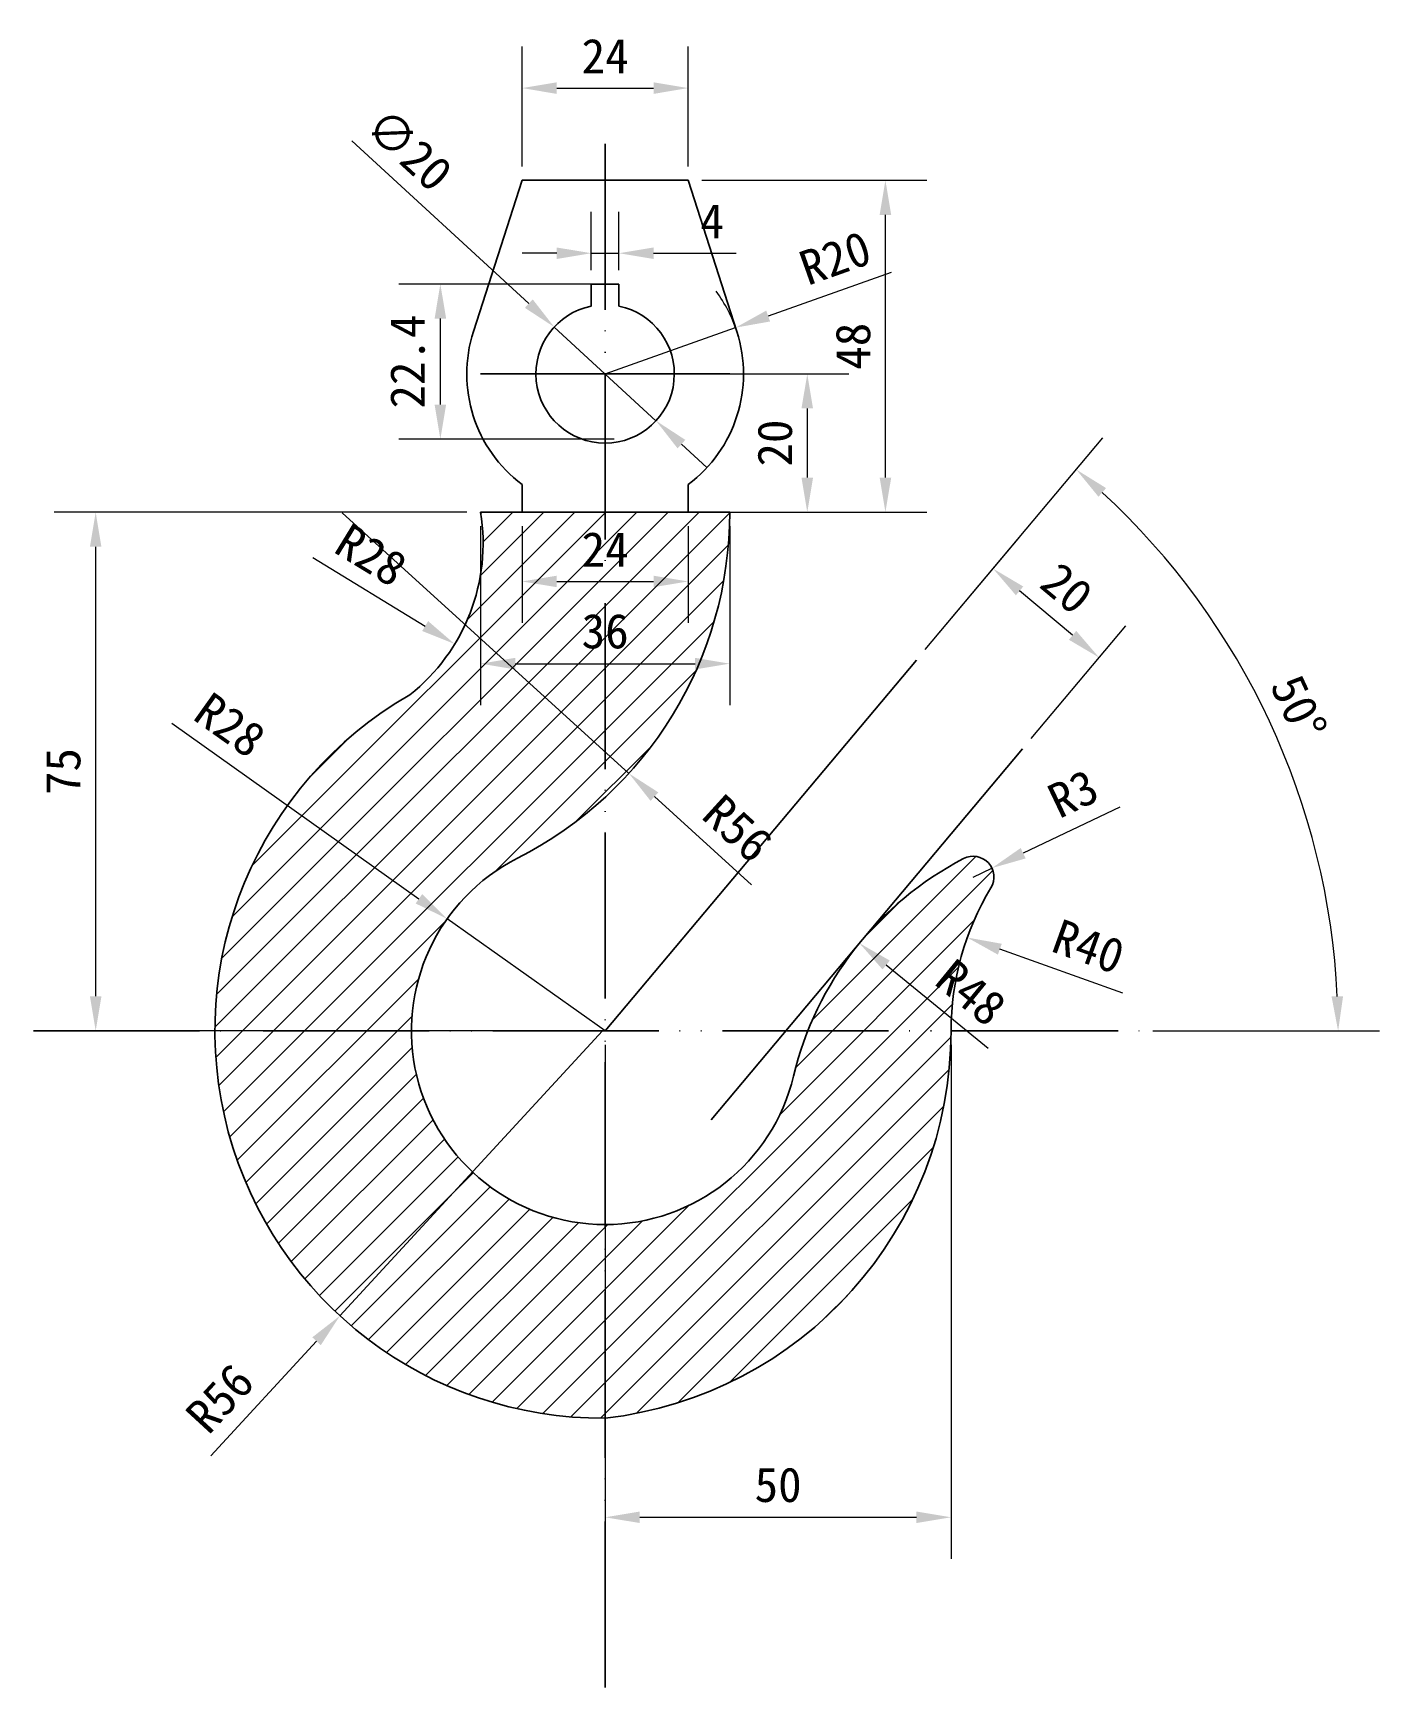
# Model space of a CAD drawing. Header units: centimetres. Extents: x 1213 to 1407, y 3116 to 3358.
import ezdxf

# ---------------------------------------------------------------- set-up
doc = ezdxf.new("R2010")
doc.units = ezdxf.units.CM
doc.header["$PDMODE"] = 35
doc.linetypes.add('ACAD_ISO05W100', pattern=[33, 24, -3, 0, -3, 0, -3])
doc.styles.add('文2.5', font='kaiu.ttf', dxfattribs={"height": 2.5})
doc.dimstyles.new('DIM2.5', dxfattribs={"dimtxt": 2.5, "dimasz": 2.5, "dimexe": 3, "dimexo": 1, "dimgap": 1, "dimtad": 1, "dimdec": 1, "dimdsep": 46, "dimtxsty": '文2.5', "dimcen": 0, "dimadec": 0, "dimazin": 0, "dimtfac": 1, "dimtdec": 1, "dimtmove": 0, "dimatfit": 3, "dimfxl": 1, "dimlwd": 15, "dimlwe": 15, "dimarcsym": 0})

# ---------------------------------------------------------------- blocks, each defined once
blk = doc.blocks.new('*D4')
at = {"color": 0, "linetype": 'Continuous', "lineweight": 15, "transparency": 16777216}
for p, q in [((1341.65, 3268.49), (1355.31, 3284.77)), ((1362.94, 3270.53), (1355.28, 3276.96)), ((1356.97, 3255.63), (1370.63, 3271.91))]:
    blk.add_line(p, q, dxfattribs=at)
at = {"color": 0, "transparency": 16777216}
for points in [[(1355.81, 3277.59), (1354.74, 3276.32), (1351.45, 3280.17)], [(1363.47, 3271.17), (1362.4, 3269.89), (1366.77, 3267.31)]]:
    blk.add_solid(points, dxfattribs=at)
at = {"layer": 'Defpoints', "color": 0, "transparency": 16777216}
for p in [(1351.45, 3280.17), (1340.36, 3266.96), (1355.68, 3254.1)]:
    blk.add_point(p, dxfattribs=at)
at = {"color": 0, "transparency": 16777216, "insert": (1362.11, 3277.32), "char_height": 5, "attachment_point": 5, "rotation": 320, "style": '文2.5'}
blk.add_mtext('20', dxfattribs=at)
blk = doc.blocks.new('*D5')
at = {"color": 0, "linetype": 'Continuous', "lineweight": 15, "transparency": 16777216}
for p, q in [((1283.37, 3338.33), (1283.37, 3355.66)), ((1307.37, 3338.33), (1307.37, 3355.66)), ((1288.37, 3349.66), (1302.37, 3349.66))]:
    blk.add_line(p, q, dxfattribs=at)
at = {"color": 0, "transparency": 16777216}
for points in [[(1288.37, 3350.49), (1288.37, 3348.82), (1283.37, 3349.66)], [(1302.37, 3350.49), (1302.37, 3348.82), (1307.37, 3349.66)]]:
    blk.add_solid(points, dxfattribs=at)
at = {"layer": 'Defpoints', "color": 0, "transparency": 16777216}
for p in [(1307.37, 3349.66), (1283.37, 3336.33), (1307.37, 3336.33)]:
    blk.add_point(p, dxfattribs=at)
at = {"color": 0, "transparency": 16777216, "insert": (1295.37, 3354.29), "char_height": 5, "attachment_point": 5, "style": '文2.5'}
blk.add_mtext('24', dxfattribs=at)
blk = doc.blocks.new('*D6')
at = {"color": 0, "linetype": 'Continuous', "lineweight": 15, "transparency": 16777216}
for p, q in [((1293.37, 3323.33), (1293.37, 3331.78)), ((1297.37, 3323.33), (1297.37, 3331.78)), ((1288.37, 3325.78), (1283.37, 3325.78)), ((1293.37, 3325.78), (1297.37, 3325.78)), ((1302.37, 3325.78), (1314.32, 3325.78))]:
    blk.add_line(p, q, dxfattribs=at)
at = {"color": 0, "transparency": 16777216}
for points in [[(1288.37, 3326.61), (1288.37, 3324.95), (1293.37, 3325.78)], [(1302.37, 3326.61), (1302.37, 3324.95), (1297.37, 3325.78)]]:
    blk.add_solid(points, dxfattribs=at)
at = {"layer": 'Defpoints', "color": 0, "transparency": 16777216}
for p in [(1297.37, 3325.78), (1293.37, 3321.33), (1297.37, 3321.33)]:
    blk.add_point(p, dxfattribs=at)
at = {"color": 0, "transparency": 16777216, "insert": (1310.84, 3330.42), "char_height": 5, "attachment_point": 5, "style": '文2.5'}
blk.add_mtext('4', dxfattribs=at)
blk = doc.blocks.new('*D7')
at = {"color": 0, "linetype": 'Continuous', "lineweight": 15, "transparency": 16777216}
for p, q in [((1297.37, 3308.33), (1330.59, 3308.33)), ((1324.59, 3303.33), (1324.59, 3293.33)), ((1297.37, 3288.33), (1330.59, 3288.33))]:
    blk.add_line(p, q, dxfattribs=at)
at = {"color": 0, "transparency": 16777216}
for points in [[(1323.75, 3303.33), (1325.42, 3303.33), (1324.59, 3308.33)], [(1323.75, 3293.33), (1325.42, 3293.33), (1324.59, 3288.33)]]:
    blk.add_solid(points, dxfattribs=at)
at = {"layer": 'Defpoints', "color": 0, "transparency": 16777216}
for p in [(1295.37, 3308.33), (1295.37, 3288.33), (1324.59, 3288.33)]:
    blk.add_point(p, dxfattribs=at)
at = {"color": 0, "transparency": 16777216, "insert": (1319.92, 3298.33), "char_height": 5, "attachment_point": 5, "rotation": 90, "style": '文2.5'}
blk.add_mtext('20', dxfattribs=at)
blk = doc.blocks.new('*D8')
at = {"color": 0, "linetype": 'Continuous', "lineweight": 15, "transparency": 16777216}
for p, q in [((1293.37, 3321.33), (1265.55, 3321.33)), ((1271.55, 3303.9), (1271.55, 3316.33)), ((1296.68, 3298.9), (1265.55, 3298.9))]:
    blk.add_line(p, q, dxfattribs=at)
at = {"color": 0, "transparency": 16777216}
for points in [[(1270.72, 3316.33), (1272.39, 3316.33), (1271.55, 3321.33)], [(1270.72, 3303.9), (1272.39, 3303.9), (1271.55, 3298.9)]]:
    blk.add_solid(points, dxfattribs=at)
at = {"layer": 'Defpoints', "color": 0, "transparency": 16777216}
for p in [(1271.55, 3321.33), (1295.37, 3321.33), (1298.68, 3298.9)]:
    blk.add_point(p, dxfattribs=at)
at = {"color": 0, "transparency": 16777216, "insert": (1266.83, 3310.12), "char_height": 5, "attachment_point": 5, "rotation": 90, "style": '文2.5'}
blk.add_mtext('22.4', dxfattribs=at)
blk = doc.blocks.new('*D9')
at = {"color": 0, "linetype": 'Continuous', "lineweight": 15, "transparency": 16777216}
for p, q in [((1309.37, 3336.33), (1341.88, 3336.33)), ((1335.88, 3293.33), (1335.88, 3331.33)), ((1309.37, 3288.33), (1341.88, 3288.33))]:
    blk.add_line(p, q, dxfattribs=at)
at = {"color": 0, "transparency": 16777216}
for points in [[(1335.05, 3331.33), (1336.72, 3331.33), (1335.88, 3336.33)], [(1335.05, 3293.33), (1336.72, 3293.33), (1335.88, 3288.33)]]:
    blk.add_solid(points, dxfattribs=at)
at = {"layer": 'Defpoints', "color": 0, "transparency": 16777216}
for p in [(1307.37, 3336.33), (1335.88, 3336.33), (1307.37, 3288.33)]:
    blk.add_point(p, dxfattribs=at)
at = {"color": 0, "transparency": 16777216, "insert": (1331.22, 3312.33), "char_height": 5, "attachment_point": 5, "rotation": 90, "style": '文2.5'}
blk.add_mtext('48', dxfattribs=at)
blk = doc.blocks.new('*D10')
at = {"color": 0, "linetype": 'Continuous', "lineweight": 15, "transparency": 16777216}
for p, q in [((1258.77, 3342.03), (1284.33, 3318.49)), ((1302.72, 3301.56), (1288.01, 3315.11)), ((1306.4, 3298.17), (1310.08, 3294.79))]:
    blk.add_line(p, q, dxfattribs=at)
at = {"color": 0, "transparency": 16777216}
for points in [[(1284.9, 3319.11), (1283.77, 3317.88), (1288.01, 3315.11)], [(1306.96, 3298.79), (1305.84, 3297.56), (1302.72, 3301.56)]]:
    blk.add_solid(points, dxfattribs=at)
at = {"layer": 'Defpoints', "color": 0, "transparency": 16777216}
for p in [(1288.01, 3315.11), (1302.72, 3301.56)]:
    blk.add_point(p, dxfattribs=at)
at = {"color": 0, "transparency": 16777216, "insert": (1267.04, 3340.76), "char_height": 5, "attachment_point": 5, "rotation": 317.3586, "style": '文2.5'}
blk.add_mtext('∅20', dxfattribs=at)
blk = doc.blocks.new('*D11')
at = {"color": 0, "linetype": 'Continuous', "lineweight": 15, "transparency": 16777216}
for p, q in [((1336.73, 3323.01), (1318.93, 3316.69)), ((1295.37, 3308.33), (1314.22, 3315.02))]:
    blk.add_line(p, q, dxfattribs=at)
blk.add_arc((1295.37, 3308.33), 20, 17.8373, 36.7197, dxfattribs=at)
at = {"color": 0, "transparency": 16777216}
blk.add_solid([(1318.65, 3317.48), (1319.21, 3315.91), (1314.22, 3315.02)], dxfattribs=at)
at = {"layer": 'Defpoints', "color": 0, "transparency": 16777216}
for p in [(1314.22, 3315.02), (1295.37, 3308.33)]:
    blk.add_point(p, dxfattribs=at)
at = {"color": 0, "transparency": 16777216, "insert": (1328.63, 3325.08), "char_height": 5, "attachment_point": 5, "rotation": 19.531, "style": '文2.5'}
blk.add_mtext('R20', dxfattribs=at)
blk = doc.blocks.new('*D12')
at = {"color": 0, "linetype": 'Continuous', "lineweight": 15, "transparency": 16777216}
for p, q in [((1283.37, 3286.33), (1283.37, 3272.32)), ((1307.37, 3286.33), (1307.37, 3272.32)), ((1288.37, 3278.32), (1302.37, 3278.32))]:
    blk.add_line(p, q, dxfattribs=at)
at = {"color": 0, "transparency": 16777216}
for points in [[(1288.37, 3279.15), (1288.37, 3277.49), (1283.37, 3278.32)], [(1302.37, 3279.15), (1302.37, 3277.49), (1307.37, 3278.32)]]:
    blk.add_solid(points, dxfattribs=at)
at = {"layer": 'Defpoints', "color": 0, "transparency": 16777216}
for p in [(1283.37, 3288.33), (1307.37, 3288.33), (1307.37, 3278.32)]:
    blk.add_point(p, dxfattribs=at)
at = {"color": 0, "transparency": 16777216, "insert": (1295.37, 3282.96), "char_height": 5, "attachment_point": 5, "style": '文2.5'}
blk.add_mtext('24', dxfattribs=at)
blk = doc.blocks.new('*D13')
at = {"color": 0, "linetype": 'Continuous', "lineweight": 15, "transparency": 16777216}
for p, q in [((1277.37, 3286.33), (1277.37, 3260.43)), ((1313.37, 3286.33), (1313.37, 3260.43)), ((1282.37, 3266.43), (1308.37, 3266.43))]:
    blk.add_line(p, q, dxfattribs=at)
at = {"color": 0, "transparency": 16777216}
for points in [[(1282.37, 3267.27), (1282.37, 3265.6), (1277.37, 3266.43)], [(1308.37, 3267.27), (1308.37, 3265.6), (1313.37, 3266.43)]]:
    blk.add_solid(points, dxfattribs=at)
at = {"layer": 'Defpoints', "color": 0, "transparency": 16777216}
for p in [(1277.37, 3288.33), (1313.37, 3288.33), (1313.37, 3266.43)]:
    blk.add_point(p, dxfattribs=at)
at = {"color": 0, "transparency": 16777216, "insert": (1295.37, 3271.1), "char_height": 5, "attachment_point": 5, "style": '文2.5'}
blk.add_mtext('36', dxfattribs=at)
blk = doc.blocks.new('*D14')
at = {"color": 0, "linetype": 'Continuous', "lineweight": 15, "transparency": 16777216}
blk.add_line((1253.12, 3281.78), (1269.36, 3271.87), dxfattribs=at)
at = {"color": 0, "transparency": 16777216}
blk.add_solid([(1269.79, 3272.58), (1268.92, 3271.16), (1273.63, 3269.27)], dxfattribs=at)
at = {"layer": 'Defpoints', "color": 0, "transparency": 16777216}
for p in [(1249.73, 3283.85), (1273.63, 3269.27)]:
    blk.add_point(p, dxfattribs=at)
at = {"color": 0, "transparency": 16777216, "insert": (1261.54, 3282.11), "char_height": 5, "attachment_point": 5, "rotation": 328.6005, "style": '文2.5'}
blk.add_mtext('R28', dxfattribs=at)
blk = doc.blocks.new('*D15')
at = {"color": 0, "linetype": 'Continuous', "lineweight": 15, "transparency": 16777216}
for p, q in [((1275.37, 3288.33), (1215.73, 3288.33)), ((1221.73, 3218.33), (1221.73, 3283.33)), ((1293.37, 3213.33), (1215.73, 3213.33))]:
    blk.add_line(p, q, dxfattribs=at)
at = {"color": 0, "transparency": 16777216}
for points in [[(1220.9, 3283.33), (1222.56, 3283.33), (1221.73, 3288.33)], [(1220.9, 3218.33), (1222.56, 3218.33), (1221.73, 3213.33)]]:
    blk.add_solid(points, dxfattribs=at)
at = {"layer": 'Defpoints', "color": 0, "transparency": 16777216}
for p in [(1221.73, 3288.33), (1277.37, 3288.33), (1295.37, 3213.33)]:
    blk.add_point(p, dxfattribs=at)
at = {"color": 0, "transparency": 16777216, "insert": (1217.06, 3250.83), "char_height": 5, "attachment_point": 5, "rotation": 90, "style": '文2.5'}
blk.add_mtext('75', dxfattribs=at)
blk = doc.blocks.new('*D16')
at = {"color": 0, "linetype": 'Continuous', "lineweight": 15, "transparency": 16777216}
for p, q in [((1295.37, 3211.33), (1295.37, 3137)), ((1345.37, 3211.33), (1345.37, 3137)), ((1300.37, 3143), (1340.37, 3143))]:
    blk.add_line(p, q, dxfattribs=at)
at = {"color": 0, "transparency": 16777216}
for points in [[(1300.37, 3143.83), (1300.37, 3142.17), (1295.37, 3143)], [(1340.37, 3143.83), (1340.37, 3142.17), (1345.37, 3143)]]:
    blk.add_solid(points, dxfattribs=at)
at = {"layer": 'Defpoints', "color": 0, "transparency": 16777216}
for p in [(1295.37, 3213.33), (1345.37, 3213.33), (1345.37, 3143)]:
    blk.add_point(p, dxfattribs=at)
at = {"color": 0, "transparency": 16777216, "insert": (1320.37, 3147.67), "char_height": 5, "attachment_point": 5, "style": '文2.5'}
blk.add_mtext('50', dxfattribs=at)
blk = doc.blocks.new('*D17')
at = {"color": 0, "linetype": 'Continuous', "lineweight": 15, "transparency": 16777216}
for p, q in [((1341.65, 3268.49), (1367.33, 3299.1)), ((1374.56, 3213.33), (1407.32, 3213.33))]:
    blk.add_line(p, q, dxfattribs=at)
blk.add_arc((1295.37, 3213.33), 105.95, 2.7041, 47.2959, dxfattribs=at)
at = {"color": 0, "transparency": 16777216}
for points in [[(1366.68, 3290.57), (1367.78, 3291.82), (1363.47, 3294.5)], [(1402.04, 3218.35), (1400.37, 3218.31), (1401.32, 3213.33)]]:
    blk.add_solid(points, dxfattribs=at)
at = {"layer": 'Defpoints', "color": 0, "transparency": 16777216}
for p in [(1340.36, 3266.96), (1396.87, 3243.72), (1212.72, 3213.33), (1295.37, 3213.33), (1372.56, 3213.33)]:
    blk.add_point(p, dxfattribs=at)
at = {"color": 0, "transparency": 16777216, "insert": (1395.62, 3260.08), "char_height": 5, "attachment_point": 5, "rotation": 295, "style": '文2.5'}
blk.add_mtext('50°', dxfattribs=at)
blk = doc.blocks.new('*D18')
at = {"color": 0, "linetype": 'Continuous', "lineweight": 15, "transparency": 16777216}
for p, q in [((1369.75, 3245.67), (1355.79, 3239.02)), ((1348.57, 3235.58), (1351.27, 3236.87))]:
    blk.add_line(p, q, dxfattribs=at)
at = {"color": 0, "transparency": 16777216}
blk.add_solid([(1355.43, 3239.77), (1356.15, 3238.27), (1351.27, 3236.87)], dxfattribs=at)
at = {"layer": 'Defpoints', "color": 0, "transparency": 16777216}
for p in [(1348.57, 3235.58), (1351.27, 3236.87)]:
    blk.add_point(p, dxfattribs=at)
at = {"color": 0, "transparency": 16777216, "insert": (1363.02, 3247.63), "char_height": 5, "attachment_point": 5, "rotation": 25.482, "style": '文2.5'}
blk.add_mtext('R3', dxfattribs=at)
blk = doc.blocks.new('*D19')
at = {"color": 0, "linetype": 'Continuous', "lineweight": 15, "transparency": 16777216}
blk.add_line((1370.2, 3218.77), (1352.42, 3225.15), dxfattribs=at)
at = {"color": 0, "transparency": 16777216}
blk.add_solid([(1352.7, 3225.93), (1352.14, 3224.36), (1347.71, 3226.83)], dxfattribs=at)
at = {"layer": 'Defpoints', "color": 0, "transparency": 16777216}
for p in [(1347.71, 3226.83), (1385.37, 3213.33)]:
    blk.add_point(p, dxfattribs=at)
at = {"color": 0, "transparency": 16777216, "insert": (1365.24, 3225.51), "char_height": 5, "attachment_point": 5, "rotation": 340.2759, "style": '文2.5'}
blk.add_mtext('R40', dxfattribs=at)
blk = doc.blocks.new('*D20')
at = {"color": 0, "linetype": 'Continuous', "lineweight": 15, "transparency": 16777216}
blk.add_line((1350.72, 3210.8), (1335.99, 3222.85), dxfattribs=at)
at = {"color": 0, "transparency": 16777216}
blk.add_solid([(1336.52, 3223.5), (1335.47, 3222.21), (1332.12, 3226.02)], dxfattribs=at)
at = {"layer": 'Defpoints', "color": 0, "transparency": 16777216}
for p in [(1332.12, 3226.02), (1369.27, 3195.62)]:
    blk.add_point(p, dxfattribs=at)
at = {"color": 0, "transparency": 16777216, "insert": (1348.25, 3218.86), "char_height": 5, "attachment_point": 5, "rotation": 320.7123, "style": '文2.5'}
blk.add_mtext('R48', dxfattribs=at)
blk = doc.blocks.new('*D21')
at = {"color": 0, "linetype": 'Continuous', "lineweight": 15, "transparency": 16777216}
for p, q in [((1294.97, 3213.33), (1257.04, 3172.14)), ((1238.38, 3151.87), (1253.66, 3168.46))]:
    blk.add_line(p, q, dxfattribs=at)
at = {"color": 0, "transparency": 16777216}
blk.add_solid([(1253.04, 3169.02), (1254.27, 3167.89), (1257.04, 3172.14)], dxfattribs=at)
at = {"layer": 'Defpoints', "color": 0, "transparency": 16777216}
for p in [(1294.97, 3213.33), (1257.04, 3172.14)]:
    blk.add_point(p, dxfattribs=at)
at = {"color": 0, "transparency": 16777216, "insert": (1239.68, 3160.17), "char_height": 5, "attachment_point": 5, "rotation": 47.3644, "style": '文2.5'}
blk.add_mtext('R56', dxfattribs=at)
blk = doc.blocks.new('*D22')
at = {"color": 0, "linetype": 'Continuous', "lineweight": 15, "transparency": 16777216}
for p, q in [((1232.72, 3257.81), (1268.46, 3232.44)), ((1295.37, 3213.33), (1272.53, 3229.54))]:
    blk.add_line(p, q, dxfattribs=at)
at = {"color": 0, "transparency": 16777216}
blk.add_solid([(1268.94, 3233.12), (1267.98, 3231.76), (1272.53, 3229.54)], dxfattribs=at)
at = {"layer": 'Defpoints', "color": 0, "transparency": 16777216}
for p in [(1272.53, 3229.54), (1295.37, 3213.33)]:
    blk.add_point(p, dxfattribs=at)
at = {"color": 0, "transparency": 16777216, "insert": (1241.14, 3257.55), "char_height": 5, "attachment_point": 5, "rotation": 324.6277, "style": '文2.5'}
blk.add_mtext('R28', dxfattribs=at)
blk = doc.blocks.new('*D23')
at = {"color": 0, "linetype": 'Continuous', "lineweight": 15, "transparency": 16777216}
for p, q in [((1257.37, 3288.25), (1298.8, 3250.57)), ((1316.54, 3234.44), (1302.5, 3247.21))]:
    blk.add_line(p, q, dxfattribs=at)
at = {"color": 0, "transparency": 16777216}
blk.add_solid([(1303.06, 3247.82), (1301.94, 3246.59), (1298.8, 3250.57)], dxfattribs=at)
at = {"layer": 'Defpoints', "color": 0, "transparency": 16777216}
for p in [(1257.37, 3288.25), (1298.8, 3250.57)]:
    blk.add_point(p, dxfattribs=at)
at = {"color": 0, "transparency": 16777216, "insert": (1314.51, 3242.59), "char_height": 5, "attachment_point": 5, "rotation": 317.719, "style": '文2.5'}
blk.add_mtext('R56', dxfattribs=at)

msp = doc.modelspace()

# ---------------------------------------------------------------- hatches: boundary and pattern name
h = msp.add_hatch()
h.set_pattern_fill('ANSI31', color=256)
h.set_pattern_definition([(45, (-1703.4024, -608.577), (-2.245064, 2.245064), [])])
h.paths.add_polyline_path([(1295.37, 3288.33), (1277.37, 3288.33, -0.326352), (1262.4, 3258.89, 0.242073), (1238.97, 3213.33), (1267.37, 3213.33, -0.282517), (1282.7, 3238.3, 0.069206), (1295.37, 3247.11)])
h.paths.add_polyline_path([(1313.37, 3288.33), (1295.37, 3288.33), (1295.37, 3247.11, 0.209624)])
h.paths.add_polyline_path([(1267.37, 3213.33), (1238.97, 3213.33, 0.416271), (1295.37, 3157.33), (1295.37, 3185.33, -0.414214)])
h.paths.add_polyline_path([(1345.37, 3213.33), (1324.66, 3213.33, 0.035688), (1322.6, 3206.81, -0.346894), (1295.37, 3185.33), (1295.37, 3157.33, 0.381473)])
h.paths.add_polyline_path([(1351.13, 3234.02, 0.757314), (1347.19, 3238.24, 0.180609), (1324.66, 3213.33), (1345.37, 3213.33, -0.136761)])

# ---------------------------------------------------------------- linework, layer by layer
at = {"linetype": 'ACAD_ISO05W100'}
for p, q in [((1295.37, 3341.6), (1295.37, 3116.49)), ((1212.72, 3213.33), (1372.56, 3213.33))]:
    msp.add_line(p, q, dxfattribs=at)
for p, q in [((1283.37, 3336.33), (1276.33, 3314.46)), ((1283.37, 3336.33), (1307.37, 3336.33)), ((1307.37, 3336.33), (1314.4, 3314.46)), ((1295.37, 3321.33), (1293.37, 3321.33)), ((1293.37, 3321.33), (1293.37, 3318.13)), ((1295.37, 3321.33), (1297.37, 3321.33)), ((1297.37, 3321.33), (1297.37, 3318.13)), ((1277.37, 3308.33), (1313.37, 3308.33)), ((1283.37, 3288.33), (1283.37, 3292.33)), ((1307.37, 3288.33), (1307.37, 3292.33)), ((1277.37, 3288.33), (1313.37, 3288.33)), ((1295.37, 3213.33), (1340.36, 3266.96)), ((1310.69, 3200.48), (1355.68, 3254.1))]:
    msp.add_line(p, q)
for centre, radius, start, end in [((1295.37, 3308.33), 10, 101.537, 78.463), ((1295.37, 3308.33), 20, 162.1627, 233.1301), ((1295.37, 3308.33), 20, 306.8699, 17.8373), ((1249.73, 3283.85), 28, 308.4587, 9.2071), ((1257.37, 3288.25), 56, 296.8965, 0.0887), ((1294.97, 3213.33), 56, 119.8011, 270.4023), ((1295.37, 3213.33), 28, 116.8965, 346.5254), ((1369.27, 3195.62), 48, 117.3987, 166.5254), ((1348.57, 3235.58), 3, 328.85, 117.3987), ((1385.37, 3213.33), 40, 148.85, 180), ((1289.01, 3213.33), 56.36, 276.478, 0)]:
    msp.add_arc(centre, radius, start, end)

# ---------------------------------------------------------------- dimensions: what is measured, and where the dimension line sits
for p1, p2, distance, picture, middle in [((1283.37, 3336.33), (1307.37, 3336.33), 13.32, '*D5', (1295.37, 3354.29)), ((1355.68, 3254.1), (1340.36, 3266.96), -17.25, '*D4', (1362.11, 3277.32))]:
    dim = msp.add_aligned_dim(p1=p1, p2=p2, distance=distance, dimstyle='DIM2.5')
    dim.commit()
    dim.dimension.update_dxf_attribs({"geometry": picture, "text_midpoint": middle})
dim = msp.add_diameter_dim_2p(p1=(1302.72, 3301.56), p2=(1288.01, 3315.11), dimstyle='DIM2.5')
dim.commit()
dim.dimension.update_dxf_attribs({"geometry": '*D10', "text_midpoint": (1263.88, 3337.33), "dimtype": 163})
for base, p1, p2, picture, middle in [((1335.88, 3336.33), (1307.37, 3288.33), (1307.37, 3336.33), '*D9', (1331.22, 3312.33)), ((1271.55, 3321.33), (1298.68, 3298.9), (1295.37, 3321.33), '*D8', (1266.83, 3310.12)), ((1324.59, 3288.33), (1295.37, 3308.33), (1295.37, 3288.33), '*D7', (1319.92, 3298.33)), ((1221.73, 3288.33), (1295.37, 3213.33), (1277.37, 3288.33), '*D15', (1217.06, 3250.83))]:
    dim = msp.add_linear_dim(base=base, p1=p1, p2=p2, angle=90, dimstyle='DIM2.5')
    dim.commit()
    dim.dimension.update_dxf_attribs({"geometry": picture, "text_midpoint": middle})
for base, p1, p2, picture, middle in [((1297.37, 3325.78), (1293.37, 3321.33), (1297.37, 3321.33), '*D6', (1310.84, 3330.42)), ((1313.37, 3266.43), (1277.37, 3288.33), (1313.37, 3288.33), '*D13', (1295.37, 3271.1)), ((1307.37, 3278.32), (1283.37, 3288.33), (1307.37, 3288.33), '*D12', (1295.37, 3282.96)), ((1345.37, 3143), (1295.37, 3213.33), (1345.37, 3213.33), '*D16', (1320.37, 3147.67))]:
    dim = msp.add_linear_dim(base=base, p1=p1, p2=p2, dimstyle='DIM2.5')
    dim.commit()
    dim.dimension.update_dxf_attribs({"geometry": picture, "text_midpoint": middle})
for center, mpoint, picture, middle in [((1295.37, 3308.33), (1314.22, 3315.02), '*D11', (1328.63, 3325.08)), ((1257.37, 3288.25), (1298.8, 3250.57), '*D23', (1314.51, 3242.59)), ((1348.57, 3235.58), (1351.27, 3236.87), '*D18', (1363.02, 3247.63))]:
    dim = msp.add_radius_dim(center=center, mpoint=mpoint, dimstyle='DIM2.5')
    dim.commit()
    dim.dimension.update_dxf_attribs({"geometry": picture, "text_midpoint": middle})
dim = msp.add_angular_dim_2l(base=(1396.87, 3243.72), line1=((1295.37, 3213.33), (1340.36, 3266.96)), line2=((1212.72, 3213.33), (1372.56, 3213.33)), dimstyle='DIM2.5', override={"dimscale": 0})
dim.commit()
dim.dimension.update_dxf_attribs({"geometry": '*D17', "text_midpoint": (1395.62, 3260.08)})
for center, mpoint, picture, middle in [((1249.73, 3283.85), (1273.63, 3269.27), '*D14', (1259.1, 3278.13)), ((1295.37, 3213.33), (1272.53, 3229.54), '*D22', (1238.44, 3253.75)), ((1385.37, 3213.33), (1347.71, 3226.83), '*D19', (1363.66, 3221.11)), ((1369.27, 3195.62), (1332.12, 3226.02), '*D20', (1345.29, 3215.25)), ((1294.97, 3213.33), (1257.04, 3172.14), '*D21', (1243.12, 3157.01))]:
    dim = msp.add_radius_dim(center=center, mpoint=mpoint, dimstyle='DIM2.5')
    dim.commit()
    dim.dimension.update_dxf_attribs({"geometry": picture, "text_midpoint": middle, "dimtype": 164})

doc.saveas('drawing.dxf')
